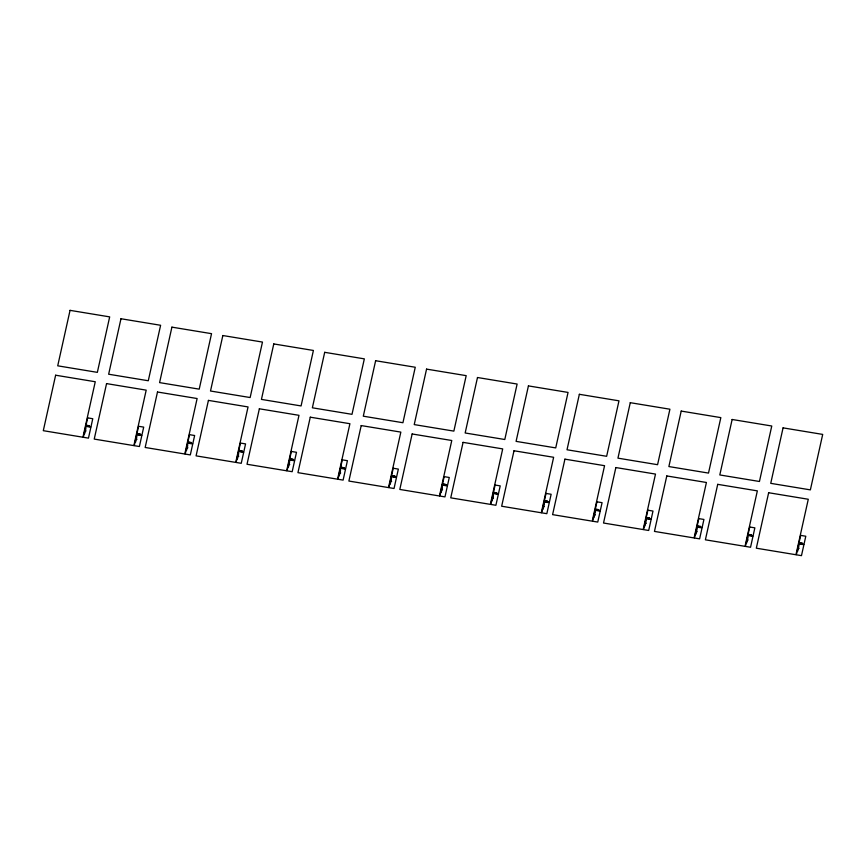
<?xml version="1.0" encoding="UTF-8"?>
<svg xmlns="http://www.w3.org/2000/svg" width="866" height="866" viewBox="0 0 866 866"><rect width="100%" height="100%" fill="white"/><g stroke="black" fill="none" stroke-linecap="round" stroke-linejoin="round"><path stroke-width="1.3" d="M85.323 431.365L84.565 433.855M85.539 430.413L85.896 427.858M136.254 439.766L135.497 442.255M136.471 438.802L136.828 436.248M187.186 448.155L186.417 450.645M187.402 447.202L187.76 444.648M238.118 456.544L237.349 459.045M238.323 455.592L238.691 453.037M289.049 464.945L288.281 467.434M289.255 463.992L289.612 461.437M339.97 473.334L339.212 475.824M340.186 472.381L340.544 469.827M390.902 481.734L390.144 484.224M391.118 480.782L391.475 478.216M441.833 490.124L441.075 492.613M442.05 489.171L442.407 486.616M492.765 498.524L491.996 501.013M492.981 497.571L493.339 495.006M543.696 506.913L542.928 509.403M543.902 505.96L544.27 503.406M594.628 515.313L593.86 517.803M594.834 514.35L595.191 511.795M645.549 523.703L644.791 526.192M645.765 522.75L646.123 520.195M696.481 532.103L695.723 534.593M696.697 531.139L697.054 528.585M747.412 540.492L746.654 542.982M747.629 539.54L747.986 536.985M798.344 548.882L797.575 551.382M798.56 547.929L798.917 545.374M85.193 430.846L86.026 430.987M136.124 439.246L136.947 439.376M187.056 447.635L187.879 447.776M237.988 456.036L238.81 456.166M288.919 464.425L289.742 464.566M339.84 472.825L340.674 472.955M390.772 481.215L391.605 481.355M441.703 489.615L442.526 489.745M492.635 498.004L493.458 498.145M543.567 506.404L544.389 506.534M594.498 514.794L595.321 514.934M645.419 523.183L646.253 523.324M696.351 531.583L697.173 531.713M747.282 539.973L748.105 540.113M798.214 548.373L799.037 548.503M55.63 375.216L43.3 430.683L82.93 437.222L95.26 381.744L55.63 375.216M70.049 310.353L57.719 365.82L97.349 372.358L109.679 316.88L70.049 310.353M85.777 426.343L83.342 437.287L88.462 438.131L90.887 427.187L85.777 426.343M87.65 417.877L85.864 425.92L90.984 426.765L92.77 418.722L87.65 417.877M86.697 425.217L87.13 425.823L86.697 425.217M87.877 425.412L88.321 426.018L87.877 425.412M89.068 425.607L89.501 426.213L89.068 425.607M106.561 383.606L94.232 439.084L133.862 445.611L146.192 390.144L106.561 383.606M120.98 318.742L108.651 374.22L148.281 380.748L160.611 325.28L120.98 318.742M136.698 434.743L134.273 445.676L139.394 446.52L141.818 435.587L136.698 434.743M138.582 426.278L136.796 434.321L141.916 435.165L143.702 427.122L138.582 426.278M137.629 433.617L138.062 434.223L137.629 433.617M138.809 433.812L139.242 434.418L138.809 433.812M140 434.007L140.433 434.613L140 434.007M157.493 392.006L145.163 447.473L184.794 454L197.123 398.533L157.493 392.006M171.912 327.142L159.582 382.61L199.212 389.148L211.542 333.67L171.912 327.142M187.63 443.132L185.205 454.076L190.314 454.921L192.75 443.977L187.63 443.132M189.513 434.667L187.727 442.71L192.847 443.554L194.634 435.511L189.513 434.667M188.55 442.006L188.994 442.613L188.55 442.006M189.741 442.201L190.174 442.807L189.741 442.201M190.921 442.396L191.364 443.002L190.921 442.396M208.425 400.395L196.084 455.862L235.725 462.401L248.055 406.933L208.425 400.395M222.843 335.532L210.503 391.01L250.144 397.537L262.474 342.07L222.843 335.532M238.561 451.532L236.126 462.466L241.246 463.31L243.682 452.366L238.561 451.532M240.445 443.067L238.659 451.11L243.768 451.955L245.565 443.901L240.445 443.067M239.481 450.407L239.925 451.002L239.481 450.407M240.672 450.601L241.105 451.197L240.672 450.601M241.852 450.796L242.296 451.403L241.852 450.796M259.356 408.795L247.016 464.263L286.646 470.79L298.986 415.323L259.356 408.795M273.775 343.932L261.435 399.399L301.076 405.938L313.405 350.459L273.775 343.932M289.493 459.922L287.057 470.866L292.178 471.699L294.613 460.766L289.493 459.922M291.377 451.457L289.59 459.5L294.7 460.344L296.497 452.301L291.377 451.457M290.413 458.796L290.846 459.402L290.413 458.796M291.604 458.991L292.037 459.597L291.604 458.991M292.784 459.186L293.217 459.792L292.784 459.186M310.277 417.185L297.947 472.652L337.578 479.19L349.918 423.712L310.277 417.185M324.696 352.321L312.366 407.799L351.997 414.327L364.337 358.86L324.696 352.321M340.425 468.311L337.989 479.255L343.109 480.1L345.545 469.155L340.425 468.311M342.308 459.846L340.511 467.9L345.631 468.744L347.418 460.69L342.308 459.846M341.345 467.185L341.778 467.792L341.345 467.185M342.525 467.391L342.968 467.986L342.525 467.391M343.715 467.586L344.148 468.181L343.715 467.586M361.209 425.574L348.879 481.052L388.509 487.58L400.839 432.112L361.209 425.574M375.627 360.721L363.298 416.189L402.928 422.727L415.258 367.249L375.627 360.721M391.356 476.711L388.921 487.645L394.041 488.489L396.466 477.556L391.356 476.711M393.229 468.246L391.443 476.289L396.563 477.134L398.349 469.091L393.229 468.246M392.276 475.586L392.709 476.192L392.276 475.586M393.456 475.78L393.9 476.387L393.456 475.78M394.647 475.975L395.08 476.581L394.647 475.975M412.14 433.974L399.811 489.442L439.441 495.98L451.771 440.502L412.14 433.974M426.559 369.111L414.229 424.589L453.86 431.116L466.189 375.649L426.559 369.111M442.277 485.101L439.852 496.045L444.972 496.889L447.397 485.945L442.277 485.101M444.161 476.636L442.374 484.689L447.495 485.523L449.281 477.48L444.161 476.636M443.208 483.975L443.641 484.581L443.208 483.975M444.388 484.17L444.821 484.776L444.388 484.17M445.579 484.365L446.012 484.971L445.579 484.365M463.072 442.364L450.742 497.842L490.373 504.369L502.702 448.902L463.072 442.364M477.491 377.511L465.161 432.978L504.791 439.506L517.121 384.039L477.491 377.511M493.209 493.501L490.784 504.434L495.893 505.279L498.329 494.345L493.209 493.501M495.092 485.036L493.306 493.079L498.426 493.923L500.212 485.88L495.092 485.036M494.129 492.375L494.573 492.981L494.129 492.375M495.32 492.57L495.753 493.176L495.32 492.57M496.499 492.765L496.943 493.371L496.499 492.765M514.003 450.764L501.663 506.231L541.304 512.769L553.634 457.291L514.003 450.764M528.422 385.9L516.082 441.368L555.723 447.906L568.053 392.428L528.422 385.9M544.14 501.89L541.705 512.834L546.825 513.679L549.26 502.735L544.14 501.89M546.024 493.425L544.238 501.468L549.347 502.312L551.144 494.27L546.024 493.425M545.06 500.765L545.493 501.371L545.06 500.765M546.251 500.959L546.684 501.566L546.251 500.959M547.431 501.154L547.875 501.76L547.431 501.154M564.924 459.153L552.595 514.631L592.225 521.159L604.565 465.692L564.924 459.153M579.354 394.301L567.013 449.768L606.644 456.295L618.984 400.828L579.354 394.301M595.072 510.291L592.636 521.224L597.757 522.068L600.192 511.135L595.072 510.291M596.955 501.825L595.169 509.868L600.279 510.713L602.076 502.67L596.955 501.825M595.992 509.165L596.425 509.771L595.992 509.165M597.183 509.36L597.616 509.966L597.183 509.36M598.363 509.554L598.796 510.161L598.363 509.554M615.856 467.553L603.526 523.021L643.157 529.548L655.497 474.081L615.856 467.553M630.275 402.69L617.945 458.157L657.575 464.696L669.916 409.217L630.275 402.69M646.004 518.68L643.568 529.624L648.688 530.468L651.124 519.524L646.004 518.68M647.887 510.215L646.09 518.258L651.21 519.102L652.996 511.059L647.887 510.215M646.924 517.554L647.357 518.16L646.924 517.554M648.104 517.749L648.547 518.355L648.104 517.749M649.294 517.944L649.727 518.55L649.294 517.944M666.788 475.943L654.458 531.41L694.088 537.948L706.418 482.481L666.788 475.943M681.206 411.079L668.877 466.558L708.507 473.085L720.837 417.618L681.206 411.079M696.935 527.08L694.5 538.013L699.62 538.858L702.045 527.914L696.935 527.08M698.808 518.615L697.022 526.658L702.142 527.502L703.928 519.459L698.808 518.615M697.855 525.954L698.288 526.55L697.855 525.954M699.035 526.149L699.479 526.755L699.035 526.149M700.226 526.344L700.659 526.95L700.226 526.344M717.719 484.343L705.389 539.81L745.02 546.338L757.349 490.87L717.719 484.343M732.138 419.48L719.808 474.947L759.439 481.485L771.768 426.007L732.138 419.48M747.856 535.469L745.431 546.414L750.551 547.258L752.976 536.314L747.856 535.469M749.74 527.004L747.953 535.047L753.074 535.892L754.86 527.849L749.74 527.004M748.776 534.344L749.22 534.95L748.776 534.344M749.967 534.538L750.4 535.145L749.967 534.538M751.158 534.733L751.591 535.34L751.158 534.733M768.651 492.732L756.321 548.2L795.951 554.738L808.281 499.26L768.651 492.732M783.07 427.869L770.74 483.347L810.37 489.875L822.7 434.407L783.07 427.869M798.788 543.859L796.363 554.803L801.472 555.647L803.908 544.703L798.788 543.859M800.671 535.394L798.885 543.447L804.005 544.292L805.791 536.238L800.671 535.394M799.708 542.744L800.152 543.339L799.708 542.744M800.898 542.939L801.331 543.534L800.898 542.939M802.078 543.134L802.522 543.729L802.078 543.134"/></g></svg>
